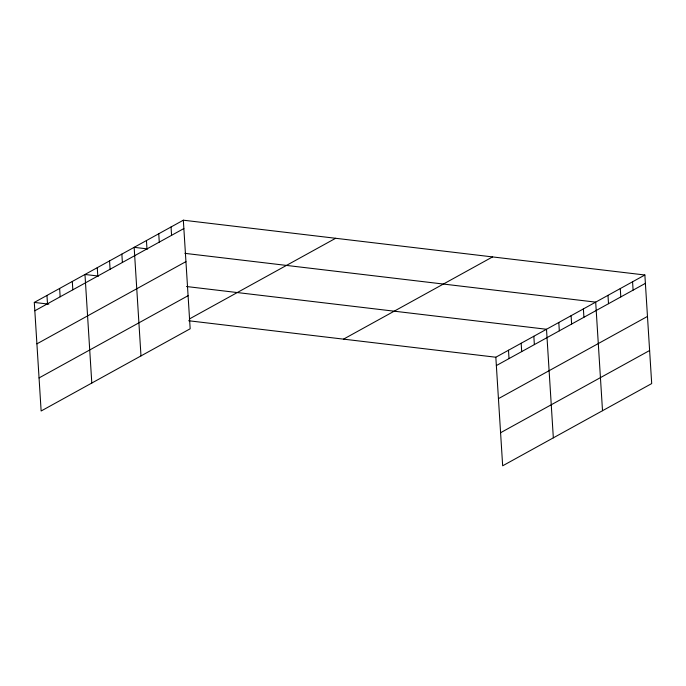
<?xml version="1.0" encoding="UTF-8"?>
<svg xmlns="http://www.w3.org/2000/svg" width="686" height="686" viewBox="0 0 686 686"><rect width="100%" height="100%" fill="white"/><g stroke="black" fill="none" stroke-linecap="round" stroke-linejoin="round"><path stroke-width="1.03" d="M183.334 220.197L190.168 328.774L41.134 411L34.3 302.423L183.334 220.197L644.866 275L651.7 383.577L502.667 465.803L495.832 357.226L644.866 275M34.823 310.775L183.865 228.549M36.907 343.849L185.94 261.623M39.051 377.926L188.084 295.7M189.319 319.007L335.643 238.282M343.523 339.141L492.565 256.916M496.355 365.578L645.397 283.352M498.439 398.652L647.473 316.426M500.583 432.729L649.616 350.503M147.627 248.932L134.156 247.329L140.99 355.905M184.92 253.357L595.688 302.132L602.514 410.708M98.441 276.064L84.97 274.469L91.804 383.045M186.506 286.525L546.502 329.271L553.336 437.848M34.3 302.423L48.809 304.147M188.641 320.748L495.832 357.226M632.569 281.783L633.101 290.135M620.281 288.566L620.804 296.918M607.985 295.349L608.508 303.701M583.392 308.914L583.915 317.275M571.095 315.697L571.618 324.058M558.798 322.489L559.322 330.841M533.837 336.26L534.36 344.612M521.171 343.249L521.694 351.601M508.498 350.237L509.021 358.589M171.046 226.98L171.569 235.332M158.749 233.763L159.272 242.115M146.452 240.546L146.976 248.898M121.859 254.112L122.382 262.464M109.563 260.894L110.086 269.255M97.266 267.686L97.798 276.038M72.304 281.457L72.827 289.809M59.639 288.446L60.162 296.798M46.965 295.434L47.497 303.787"/></g></svg>
